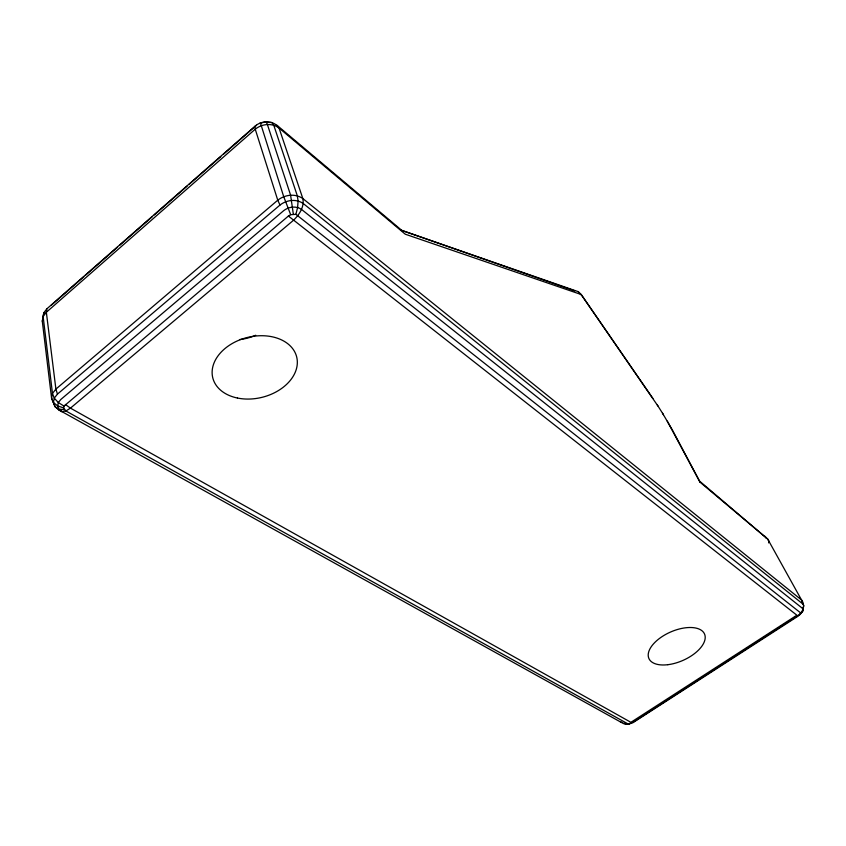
<?xml version="1.0" encoding="UTF-8"?>
<svg xmlns="http://www.w3.org/2000/svg" width="846" height="846" viewBox="0 0 846 846"><rect width="100%" height="100%" fill="white"/><g stroke="black" fill="none" stroke-linecap="round" stroke-linejoin="round"><path stroke-width="1.27" d="M46.805 308.875L46.35 312.259L55.899 389.107L57.443 394.12L54.271 398.117L53.435 402.527L55.053 406.672L58.85 409.919L61.821 411.6L65.903 410.976L70.461 408.132L293.255 220.478C299.167 214.947 304.507 207.037 302.847 198.577L279.032 128C273.914 120.037 261.551 120.217 254.963 126.276L46.805 308.875L43.833 312.777L43.125 316.499L52.473 393.432L54.271 398.117L58.332 402.569L64.032 406.091L63.672 407.92L65.903 410.976L628.303 724.091L632.745 722.812L798.37 615.973L802.643 611.362L803.7 605.662L802.6 601.887L767.724 539.092L699.568 481.099L672.401 430.054L662.492 413.155M768.612 542.878L768.887 541.123L767.724 539.092L699.928 482.093L667.293 421.139M61.821 411.6L55.053 406.672L51.574 398.212L42.3 321.226L43.833 312.777M42.3 321.226L43.072 317.144M799.629 614.957L803.002 609.522L802.198 608.137L301.536 209.427C296.153 205.663 288.74 206.699 283.738 210.622L60.775 399.513L58.332 402.569L57.687 405.943L58.913 409.115L64.328 409.633M800.612 612.874L295.899 214.334L297.602 207.471L298.099 200.936L297.306 195.775L273.734 125.155L271.989 122.554L269.462 122.427M43.125 316.499L46.35 312.259L255.238 129.195C261.9 123.759 271.978 122.681 279.032 128L405.245 234.194L581.181 294.514L657.945 406.017M64.032 406.091L288.401 216.047L290.686 214.694L295.899 214.334M800.411 613.868L802.643 611.362L803.7 605.662L801.469 599.92L302.847 198.577C295.286 193.216 284.816 194.643 277.763 200.195L55.899 389.107L52.473 393.432L51.574 398.212L53.435 402.527L57.687 405.943L63.672 407.92M290.686 214.694L283.706 196.642L260.399 122.871M51.067 305.438L83.807 276.716M85.795 274.971L117.552 247.117M119.529 245.382L152.28 216.661M154.268 214.916L187.008 186.194M188.996 184.449L220.753 156.595M223.725 153.983L256.475 125.261M57.443 394.12L279.994 205.049C286.53 199.91 296.206 198.577 303.228 203.516L802.653 603.843M801.194 613.361L633.686 721.807L628.134 724.007L623.523 723.637L58.85 409.919M260.113 123.135L266.099 121.835L267.347 124.373L290.58 195.088L293.319 214.091M628.303 724.091L625.511 724.165L623.809 723.087M628.134 724.007L629.731 724.007M264.967 121.877L268.33 122.289M620.361 721.85L622.085 722.315M652.89 398.445L581.181 294.514L578.178 291.637L401.935 230.503L276.875 125.176M401.11 230.112L574.72 290.887M65.353 404.441L70.461 408.132L630.905 722.325L796.879 615.201L288.401 216.047M581.741 295.444L578.178 291.637M657.31 404.97L663.423 414.667M765.249 536.364L766.328 538.236M801.469 599.92L802.6 601.887M279.994 205.049L277.763 200.195L255.238 129.195L254.963 126.276M699.568 481.099L699.928 482.093M255.714 335.259A41.465 30.826 -13.3 0 1 239.809 339.553M237.44 398.032A43.231 30.816 -14 0 0 297.094 359.042A43.231 30.816 -14 0 0 229.668 345.083A43.231 30.816 -14 0 0 237.44 398.032M667.854 664.692A30.403 15.492 -23.8 0 0 704.591 634.14A30.403 15.492 -23.8 0 0 657.659 639.872A30.403 15.492 -23.8 0 0 667.854 664.692"/></g></svg>
